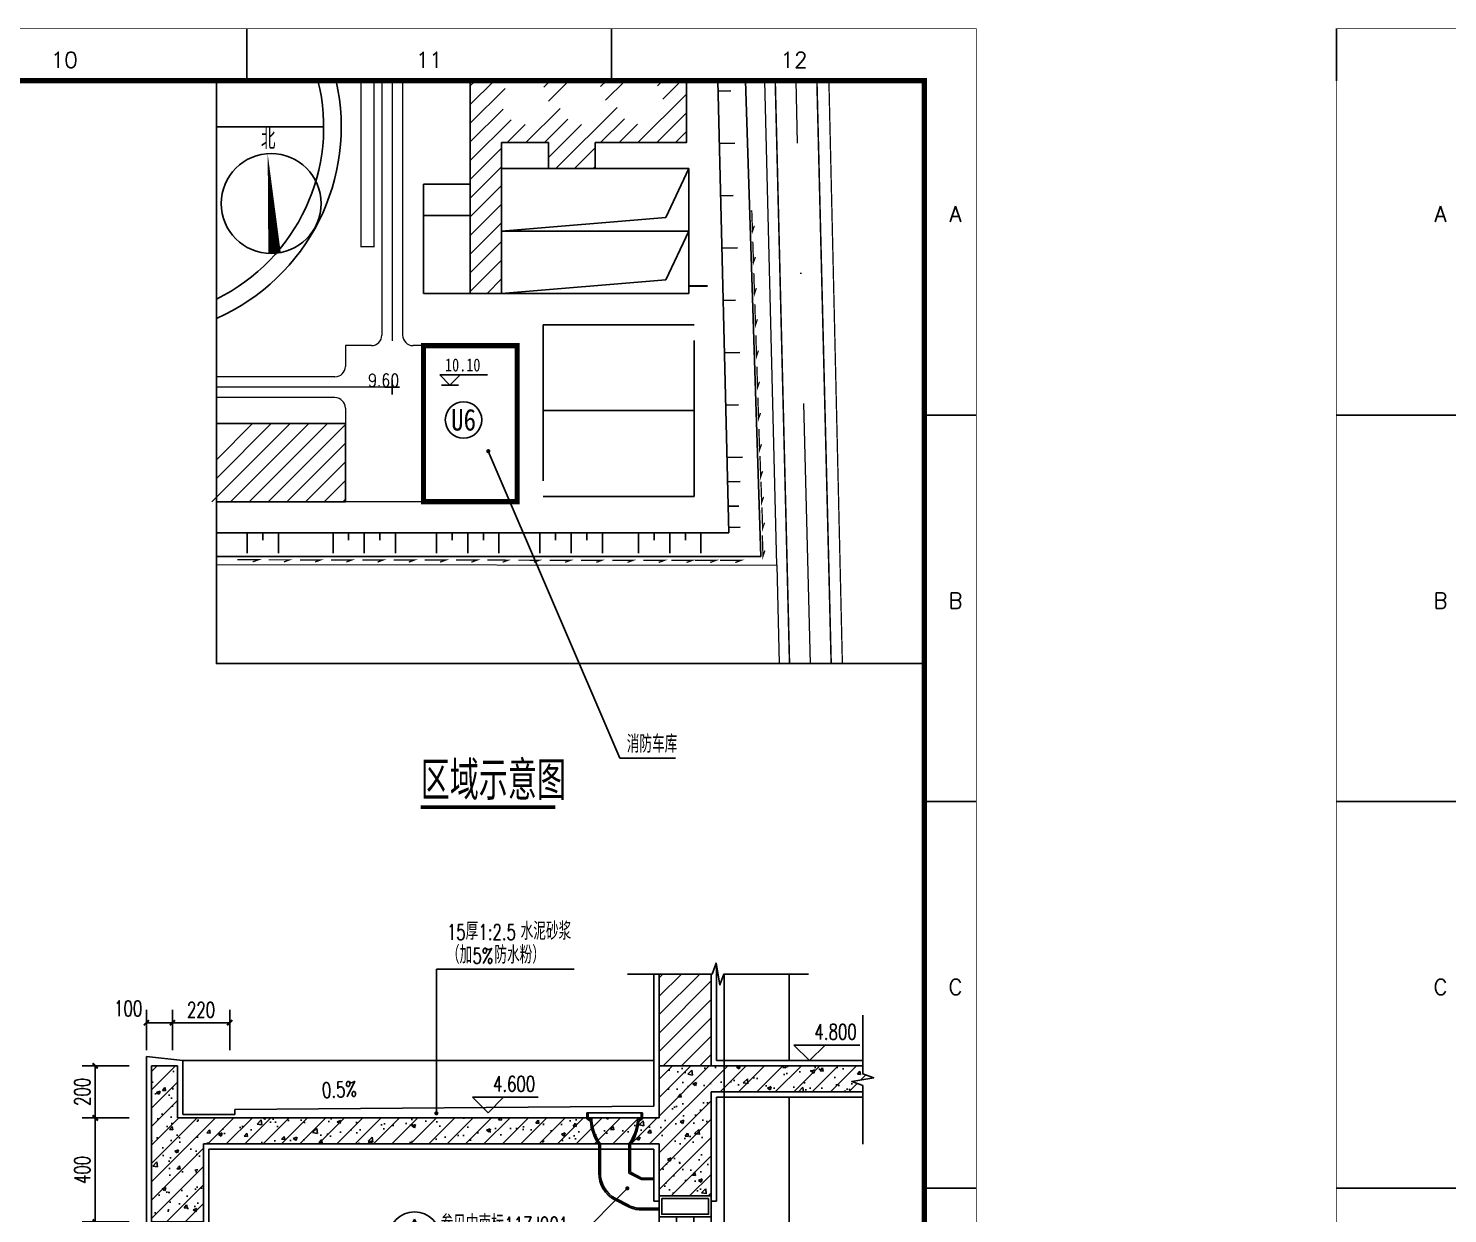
# Model space of a CAD drawing. Header units: millimetres. Extents: x 172649 to 472543, y 238332 to 449264.
# Drawn here: x 269292 to 296555, y 317555 to 340324 of the extents above; entities that cross this region are included whole.
import ezdxf
from ezdxf.enums import TextEntityAlignment as Align

# ---------------------------------------------------------------- set-up
doc = ezdxf.new("R2010")
doc.units = ezdxf.units.MM
doc.header["$LTSCALE"] = 1000
for name, pattern in [('CENTER', [2, 1.25, -0.25, 0.25, -0.25]), ('DASH', [0.35, 0.25, -0.1]), ('DASHDOT', [1, 0.5, -0.25, 0, -0.25]), ('PHANTOM', [12.5, 6.25, -1.25, 1.25, -1.25, 1.25, -1.25]), ('X5', [3, 2, -1])]:
    doc.linetypes.add(name, pattern=pattern)
for name, color, linetype in [('01', 7, 'Continuous'), ('AXIS', 3, 'Continuous'), ('AXIS_TEXT', 7, 'Continuous'), ('BM', 7, 'Continuous'), ('DIM_ELEV', 3, 'Continuous'), ('DIM_IDEN', 3, 'Continuous'), ('DIM_LEAD', 3, 'Continuous'), ('DIM_SYMB', 3, 'Continuous'), ('DOTE', 1, 'CENTER'), ('G-OWP', 6, 'Continuous'), ('PUB_DIM', 3, 'Continuous'), ('PUB_TEXT', 7, 'Continuous'), ('PUB_WALL', 8, 'Continuous'), ('S-室内标高', 7, 'Continuous'), ('WALL', 255, 'Continuous'), ('WINDOW', 2, 'Continuous'), ('WINDOW_TEXT', 7, 'Continuous'), ('Z-本期建构筑物', 4, 'Continuous'), ('放坡', 4, 'Continuous'), ('洁具', 8, 'Continuous'), ('铺地', 7, 'Continuous')]:
    doc.layers.add(name, color=color, linetype=linetype)
for name, color, linetype, lineweight in [('PP-COM', 7, 'Continuous', 0), ('ROAD-CENT', 7, 'CENTER', 0), ('road_mr', 2, 'Continuous', 0), ('Road_s标高', 23, 'Continuous', 0), ('Z-征地红线', 1, 'Continuous', 0), ('Z-综合管架', 25, 'Continuous', 0), ('z-说明', 7, 'Continuous', 0), ('排水暗管', 3, 'Continuous', 0), ('排水沟', 7, 'Continuous', 0), ('规划部门图', 1, 'Continuous', 0)]:
    doc.layers.add(name, color=color, linetype=linetype, lineweight=lineweight)
doc.styles.add('_TCH_AXIS', font='COMPLEX', dxfattribs={"bigfont": 'GBCBIG'})
doc.styles.add('_TCH_DIM', font='SIMPLEX', dxfattribs={"bigfont": 'GBCBIG'})
doc.styles.add('_TCH_DIM_T3', font='SIMPLEX', dxfattribs={"width": 0.705882, "bigfont": 'GBCBIG'})
doc.styles.add('_TCH_LABEL', font='COMPLEX', dxfattribs={"bigfont": 'GBCBIG'})
doc.styles.add('HT', font='SIMHEI.TTF')
doc.styles.add('HZ', font='geditxt.shx', dxfattribs={"width": 0.75, "bigfont": 'hzfs_1.shx'})
doc.styles.add('SIMPLEX', font='SIMPLEX.SHX')
doc.styles.get("Standard").update_dxf_attribs({"font": 'txt', "bigfont": 'gbcbig.shx'})
doc.styles.add('黑体', font='SIMHEI.TTF')
doc.dimstyles.new('_TCH_ARCH&&20', dxfattribs={"dimtxt": 59.5, "dimasz": 20, "dimexe": 50, "dimexo": 60, "dimgap": 20, "dimtad": 1, "dimdec": 0, "dimzin": 0, "dimdsep": 46, "dimtxsty": '_TCH_DIM_T3', "dimblk": 'ARCHTICK', "dimcen": 0.09, "dimclrt": 7, "dimazin": 2, "dimtfac": 1, "dimtdec": 0, "dimtix": 1, "dimtmove": 2, "dimatfit": 3, "dimfxl": 1, "dimtolj": 1, "dimtzin": 0, "dimarcsym": 0})
pattern_1 = [(45, (-248835.78, -353520.045), (-35.355339, 35.355339), []), (50, (-248835.78, -353520.04), (143.452037, -12.550427), [15, -165]), (355, (-248835.78, -353520.04), (-27.750267, 150.438427), [12, -132]), (100.4514, (-248823.83, -353521.09), (115.701876, 137.88791), [12.74804, -140.22842]), (46.1842, (-248835.78, -353480.04), (213.44821, -33.1038), [22.5, -247.5]), (96.6356, (-248818, -353482.8), (186.93254, 194.82357), [19.12206, -210.3426]), (351.1842, (-248835.78, -353480.04), (186.93239, 194.82372), [18, -198]), (21, (-248815.78, -353490.04), (119.38141, -80.523778), [15, -165]), (326, (-248815.78, -353490.04), (48.663066, 145.03001), [12, -132]), (71.4514, (-248805.83, -353496.76), (168.044526, 64.5061), [12.74804, -140.22842]), (37.5, (-248835.78, -353520.045), (2.431971, 66.578771), [0, -130.4, 0, -134, 0, -132.5]), (7.5, (-248835.78, -353520.045), (52.613907, 78.882342), [0, -76.4, 0, -127.4, 0, -50.5]), (327.5, (-248880.38, -353520.045), (106.764487, -4.5109743), [0, -50, 0, -156, 0, -207]), (317.5, (-248900.38, -353520.045), (116.637234, 20.020996), [0, -65, 0, -103.6, 0, -147])]

# ---------------------------------------------------------------- blocks, each defined once
blk = doc.blocks.new('pai')
at = {"layer": 'PP-COM', "color": 6, "const_width": 0.25}
blk.add_lwpolyline([(0, 0), (4, 0), (2.94, 0.4)], dxfattribs=at)
blk = doc.blocks.new('jzw-bh')
blk.add_circle((0, 0), 1.4)
at = {"style": 'SIMPLEX', "width": 0.8}
blk.add_attdef('JZW', text='', height=1, dxfattribs=at).set_placement((0, 0), align=Align.MIDDLE)
blk = doc.blocks.new('室内标高')
for p, q in [((1.94, -1.94), (0, 0)), ((0, 0), (9.14, 0)), ((0.32, -1.94), (3.57, -1.94)), ((3.89, 0), (1.94, -1.94))]:
    blk.add_line(p, q)
at = {"ltscale": 0.5, "style": 'HT', "width": 0.8}
blk.add_text('10.10', height=2.5, rotation=360, dxfattribs=at).set_placement((4.4, 0.66, -8.1), align=Align.CENTER)
blk = doc.blocks.new('GEDI_WK_A1')
at = {"color": 3}
for p, q in [((0, 584), (0, 594)), ((700.83, 584), (700.83, 594)), ((770.92, 584), (770.92, 594)), ((25, 519.75), (0, 519.75)), ((831, 519.75), (841, 519.75)), ((25, 445.5), (0, 445.5)), ((831, 445.5), (841, 445.5)), ((25, 371.25), (0, 371.25)), ((831, 371.25), (841, 371.25))]:
    blk.add_line(p, q, dxfattribs=at)
for points, const_width in [([(0, 0), (841, 0), (841, 594), (0, 594)], 0.1), ([(25, 10), (831, 10), (831, 584), (25, 584)], 1)]:
    blk.add_lwpolyline(points, close=True, dxfattribs=dict(at, const_width=const_width))
for s, p in [('10', (665.79, 588)), ('11', (735.88, 588)), ('12', (805.96, 588))]:
    blk.add_text(s, height=3, dxfattribs=at).set_placement(p, align=Align.MIDDLE)
for s, p in [('A', (20, 556.88)), ('A', (837, 556.88)), ('B', (20, 482.62)), ('B', (837, 482.62)), ('C', (20, 408.38)), ('C', (837, 408.38))]:
    blk.add_text(s, height=3, dxfattribs=at).set_placement(p, align=Align.CENTER)
blk = doc.blocks.new('_ArchTick')
at = {"color": 0, "linetype": 'ByBlock', "const_width": 0.4}
blk.add_lwpolyline([(-0.5, -0.5), (0.5, 0.5)], dxfattribs=at)
blk = doc.blocks.new('*D666')
at = {"layer": 'DEFPOINTS', "color": 0}
for p in [(301.1, 527.5), (2251.1, 527.5), (2251.1, 344.4)]:
    blk.add_point(p, dxfattribs=at)
at = {"layer": 'PUB_DIM', "color": 0, "lineweight": -2}
for p, q in [((301.1, 467.5), (301.1, 294.4)), ((2251.1, 467.5), (2251.1, 294.4)), ((301.1, 344.4), (2251.1, 344.4))]:
    blk.add_line(p, q, dxfattribs=at)
at = {"layer": 'PUB_DIM', "color": 0, "lineweight": -2, "xscale": 20, "yscale": 20, "zscale": 20, "rotation": 180}
blk.add_blockref('_ArchTick', (301.1, 344.4), dxfattribs=at)
at = {"layer": 'PUB_DIM', "color": 0, "lineweight": -2, "xscale": 20, "yscale": 20, "zscale": 20}
blk.add_blockref('_ArchTick', (2251.1, 344.4), dxfattribs=at)
at = {"layer": 'PUB_DIM', "color": 7, "insert": (1276.1, 394.1), "char_height": 59.5, "attachment_point": 5, "style": '_TCH_DIM_T3'}
blk.add_mtext('\\A1;1950', dxfattribs=at)
blk = doc.blocks.new('*D667')
at = {"layer": 'DEFPOINTS', "color": 0}
for p in [(2251.1, 527.5), (2501.1, 527.5), (2501.1, 344.4)]:
    blk.add_point(p, dxfattribs=at)
at = {"layer": 'PUB_DIM', "color": 0, "lineweight": -2}
for p, q in [((2251.1, 467.5), (2251.1, 294.4)), ((2501.1, 467.5), (2501.1, 294.4)), ((2251.1, 344.4), (2501.1, 344.4))]:
    blk.add_line(p, q, dxfattribs=at)
at = {"layer": 'PUB_DIM', "color": 0, "lineweight": -2, "xscale": 20, "yscale": 20, "zscale": 20, "rotation": 180}
blk.add_blockref('_ArchTick', (2251.1, 344.4), dxfattribs=at)
at = {"layer": 'PUB_DIM', "color": 0, "lineweight": -2, "xscale": 20, "yscale": 20, "zscale": 20}
blk.add_blockref('_ArchTick', (2501.1, 344.4), dxfattribs=at)
at = {"layer": 'PUB_DIM', "color": 7, "insert": (2376.1, 394.1), "char_height": 59.5, "attachment_point": 5, "style": '_TCH_DIM_T3'}
blk.add_mtext('\\A1;250', dxfattribs=at)
blk = doc.blocks.new('*D668')
at = {"layer": 'DEFPOINTS', "color": 0}
for p in [(381.1, 1555.3), (281.1, 1389.8), (381.1, 1389.8)]:
    blk.add_point(p, dxfattribs=at)
at = {"layer": 'PUB_DIM', "color": 0, "lineweight": -2}
for p, q in [((281.1, 1449.8), (281.1, 1605.3)), ((381.1, 1449.8), (381.1, 1605.3)), ((281.1, 1555.3), (381.1, 1555.3))]:
    blk.add_line(p, q, dxfattribs=at)
at = {"layer": 'PUB_DIM', "color": 0, "lineweight": -2, "xscale": 20, "yscale": 20, "zscale": 20, "rotation": 180}
blk.add_blockref('_ArchTick', (281.1, 1555.3), dxfattribs=at)
at = {"layer": 'PUB_DIM', "color": 0, "lineweight": -2, "xscale": 20, "yscale": 20, "zscale": 20}
blk.add_blockref('_ArchTick', (381.1, 1555.3), dxfattribs=at)
at = {"layer": 'PUB_DIM', "color": 7, "insert": (211.1, 1610.3), "char_height": 59.5, "attachment_point": 5, "style": '_TCH_DIM_T3'}
blk.add_mtext('\\A1;100', dxfattribs=at)
blk = doc.blocks.new('*D669')
at = {"layer": 'DEFPOINTS', "color": 0}
for p in [(601.1, 1555.3), (381.1, 1389.8), (601.1, 1389.8)]:
    blk.add_point(p, dxfattribs=at)
at = {"layer": 'PUB_DIM', "color": 0, "lineweight": -2}
for p, q in [((381.1, 1449.8), (381.1, 1605.3)), ((601.1, 1449.8), (601.1, 1605.3)), ((381.1, 1555.3), (601.1, 1555.3))]:
    blk.add_line(p, q, dxfattribs=at)
at = {"layer": 'PUB_DIM', "color": 0, "lineweight": -2, "xscale": 20, "yscale": 20, "zscale": 20, "rotation": 180}
blk.add_blockref('_ArchTick', (381.1, 1555.3), dxfattribs=at)
at = {"layer": 'PUB_DIM', "color": 0, "lineweight": -2, "xscale": 20, "yscale": 20, "zscale": 20}
blk.add_blockref('_ArchTick', (601.1, 1555.3), dxfattribs=at)
at = {"layer": 'PUB_DIM', "color": 7, "insert": (491.1, 1605), "char_height": 59.5, "attachment_point": 5, "style": '_TCH_DIM_T3'}
blk.add_mtext('\\A1;220', dxfattribs=at)
blk = doc.blocks.new('*D670')
at = {"layer": 'DEFPOINTS', "color": 0}
for p in [(84.8, 1189.8), (275.2, 1189.8), (275.2, 789.8)]:
    blk.add_point(p, dxfattribs=at)
at = {"layer": 'PUB_DIM', "color": 0, "lineweight": -2}
for p, q in [((215.2, 1189.8), (34.8, 1189.8)), ((84.8, 789.8), (84.8, 1189.8)), ((215.2, 789.8), (34.8, 789.8))]:
    blk.add_line(p, q, dxfattribs=at)
at = {"layer": 'PUB_DIM', "color": 0, "lineweight": -2, "xscale": 20, "yscale": 20, "zscale": 20}
for p, rotation in [((84.8, 1189.8), 90), ((84.8, 789.8), 270)]:
    blk.add_blockref('_ArchTick', p, dxfattribs=dict(at, rotation=rotation))
at = {"layer": 'PUB_DIM', "color": 7, "insert": (35, 989.8), "char_height": 59.5, "attachment_point": 5, "rotation": 90, "style": '_TCH_DIM_T3'}
blk.add_mtext('\\A1;400', dxfattribs=at)
blk = doc.blocks.new('*D671')
at = {"layer": 'DEFPOINTS', "color": 0}
for p in [(84.8, 1389.8), (275.2, 1389.8), (275.2, 1189.8)]:
    blk.add_point(p, dxfattribs=at)
at = {"layer": 'PUB_DIM', "color": 0, "lineweight": -2}
for p, q in [((215.2, 1389.8), (34.8, 1389.8)), ((84.8, 1189.8), (84.8, 1389.8)), ((215.2, 1189.8), (34.8, 1189.8))]:
    blk.add_line(p, q, dxfattribs=at)
at = {"layer": 'PUB_DIM', "color": 0, "lineweight": -2, "xscale": 20, "yscale": 20, "zscale": 20}
for p, rotation in [((84.8, 1389.8), 90), ((84.8, 1189.8), 270)]:
    blk.add_blockref('_ArchTick', p, dxfattribs=dict(at, rotation=rotation))
at = {"layer": 'PUB_DIM', "color": 7, "insert": (35, 1289.8), "char_height": 59.5, "attachment_point": 5, "rotation": 90, "style": '_TCH_DIM_T3'}
blk.add_mtext('\\A1;200', dxfattribs=at)
blk = doc.blocks.new('A$C271579C5')
at = {"layer": 'PUB_WALL'}
h = blk.add_hatch(dxfattribs=at)
h.set_pattern_fill('钢筋混凝土', color=256, scale=20, style=0)
h.set_pattern_definition(pattern_1)
h.paths.add_polyline_path([(501.1, 1089.8), (2251.1, 1089.8), (2251.1, 889.8), (2451.1, 889.8), (2451.1, 1289.8), (2501.1, 1289.8), (2501.1, 1389.8), (2451.1, 1389.8), (2251.1, 1389.8), (2251.1, 1189.8), (401.1, 1189.8), (401.1, 1389.8), (301.1, 1389.8), (301.1, 1189.8), (301.1, 789.8), (501.1, 789.8)])
h = blk.add_hatch(dxfattribs=at)
h.set_pattern_fill('钢筋混凝土', color=256, scale=20, style=0)
h.set_pattern_definition(pattern_1)
h.paths.add_polyline_path([(3033.3, 1289.8), (3033.3, 1314.2), (2991.3, 1329.4), (3075.3, 1344.3), (3033.3, 1359.2), (3033.3, 1389.8), (2501.1, 1389.8), (2501.1, 1289.8)])
at = {"layer": '洁具'}
h = blk.add_hatch(dxfattribs=at)
h.set_pattern_fill('普通砖', color=256, scale=20, style=0)
h.set_pattern_definition([(45, (-248835.78, -353484.143), (-35.355353, 35.355353), [])])
h.paths.add_polyline_path([(2451.1, 1742.6), (2251.1, 1742.6), (2251.1, 1389.8), (2451.1, 1389.8)])
at = {"layer": 'AXIS'}
blk.add_line((2501.1, 384), (2501.1, 160), dxfattribs=at)
blk.add_circle((2501.1, 80), 80, dxfattribs=at)
at = {"layer": 'DIM_ELEV'}
for p, q in [((2829, 1409.8), (2769, 1469.8)), ((2769, 1469.8), (3022.2, 1469.8)), ((2829, 1409.8), (2889, 1469.8)), ((1593.7, 1209.8), (1533.7, 1269.8)), ((1533.7, 1269.8), (1786.9, 1269.8)), ((1593.7, 1209.8), (1653.7, 1269.8))]:
    blk.add_line(p, q, dxfattribs=at)
at = {"layer": 'DIM_IDEN'}
blk.add_line((1411.2, 728.5), (1211.2, 728.5), dxfattribs=at)
blk.add_circle((1311.2, 728.5), 100, dxfattribs=at)
at = {"layer": 'DIM_LEAD'}
for p, q in [((1395.4, 1207.5), (1395.4, 1761.8)), ((1395.4, 1761.8), (1924.7, 1761.8)), ((2128.8, 919.1), (1940.5, 728.5)), ((1940.5, 728.5), (1411.2, 728.5))]:
    blk.add_line(p, q, dxfattribs=at)
at = {"layer": 'DIM_LEAD', "const_width": 8}
for points in [[(1395.4, 1203.5, 1), (1395.4, 1211.5, 1)], [(2131.6, 922, 1), (2126, 916.3, 1)]]:
    blk.add_lwpolyline(points, format="xyb", close=True, dxfattribs=at)
at = {"layer": 'DIM_SYMB'}
for points in [[(2130, 1742.6), (2454.7, 1742.6), (2470, 1784.6), (2484.8, 1700.6), (2499.7, 1742.6), (2824.5, 1742.6)], [(3033.3, 1089.2), (3033.3, 1314.2), (2991.3, 1329.4), (3075.3, 1344.3), (3033.3, 1359.2), (3033.3, 1584.2)], [(2147.4, 542), (2479.6, 542), (2494.9, 584), (2509.7, 500), (2524.6, 542), (2856.8, 542)]]:
    blk.add_lwpolyline(points, dxfattribs=at)
blk.add_lwpolyline([(1188.9, 1255.5, 0, 0, 0), (922.6, 1243.4, 16, 0, 0), (862.6, 1240.6, 0, 0, 0)], format="xyseb", dxfattribs=at)
at = {"layer": 'DOTE', "linetype": 'ByBlock'}
blk.add_line((2501.1, 1742.6), (2501.1, 342.2), dxfattribs=at)
at = {"layer": 'PUB_WALL'}
for p, q in [((1972.9, 1209.8), (1972.9, 1186.7)), ((1972.9, 1209.8), (2187.4, 1209.8)), ((1978.9, 1209.8), (1978.9, 1189.8)), ((2181.4, 1209.8), (2181.4, 1189.8)), ((2187.4, 1209.8), (2187.4, 1186.7)), ((1972.9, 1186.7), (1986.8, 1177.2)), ((1978.9, 1189.8), (1992.5, 1180.6)), ((2181.4, 1189.8), (2167.9, 1180.6)), ((2187.4, 1186.7), (2173.6, 1177.2)), ((2019.2, 1088), (2019.2, 977.6)), ((2025.2, 1089.8), (2025.2, 977.6)), ((2135.2, 1089.8), (2135.2, 977.6)), ((2141.2, 1088), (2141.2, 981.2)), ((2135.2, 977.6), (2182.8, 952.6)), ((2135.2, 977.6), (2182.8, 952.6)), ((2141.2, 981.2), (2184.3, 958.6)), ((2182.8, 952.6), (2231.1, 952.6)), ((2184.3, 958.6), (2231.1, 958.6)), ((2081.4, 874.8), (2130.3, 849.2)), ((2084.2, 880.1), (2131.8, 855.2)), ((2181.4, 836.6), (2251.1, 836.6)), ((2182.8, 842.6), (2251.1, 842.6))]:
    blk.add_line(p, q, dxfattribs=at)
for centre, radius, start, end in [((2172.6, 1194.2), 186.6, 185.2188, 214.6959), ((2172.6, 1194.2), 180.6, 184.3283, 215.2861), ((1987.7, 1194.2), 180.6, 324.7139, 355.6717), ((1987.7, 1194.2), 186.6, 325.3041, 354.7812), ((2135.2, 977.6), 116, 180, 242.3697), ((2135.2, 977.6), 110, 180, 242.3697), ((2181.4, 946.6), 110, 242.3697, 270), ((2182.8, 952.6), 110, 242.3697, 270)]:
    blk.add_arc(centre, radius, start, end, dxfattribs=at)
at = {"layer": 'WALL'}
for p, q in [((2251.1, 1742.6), (2251.1, 1189.8)), ((2451.1, 1742.6), (2451.1, 1389.8)), ((301.1, 1189.8), (301.1, 1389.8)), ((301.1, 1389.8), (401.1, 1389.8)), ((401.1, 1389.8), (401.1, 1189.8)), ((2251.1, 1389.8), (2451.1, 1389.8)), ((2451.1, 1389.8), (3033.3, 1389.8)), ((2451.1, 1289.8), (2451.1, 889.8)), ((2451.1, 1289.8), (3033.3, 1289.8)), ((301.1, 1189.8), (301.1, 789.8)), ((401.1, 1189.8), (2251.1, 1189.8)), ((501.1, 1089.8), (2251.1, 1089.8)), ((501.1, 789.8), (501.1, 1089.8)), ((2251.1, 1089.8), (2251.1, 889.8)), ((2251.1, 889.8), (2451.1, 889.8)), ((301.1, 789.8), (501.1, 789.8))]:
    blk.add_line(p, q, dxfattribs=at)
at = {"layer": 'WINDOW'}
for p, q in [((2251.1, 809.8), (2451.1, 809.8)), ((2251.1, 809.8), (2251.1, 542)), ((2318.1, 809.8), (2318.1, 542)), ((2384.1, 809.8), (2384.1, 542)), ((2451.1, 809.8), (2451.1, 542))]:
    blk.add_line(p, q, dxfattribs=at)
for points in [[(2451.1, 889.8), (2251.1, 889.8), (2251.1, 809.8), (2451.1, 809.8)], [(2441.1, 879.8), (2261.1, 879.8), (2261.1, 819.8), (2441.1, 819.8)]]:
    blk.add_lwpolyline(points, close=True, dxfattribs=at)
at = {"layer": 'WINDOW_TEXT'}
blk.add_line((2251.1, 889.8), (2251.1, 809.8), dxfattribs=at)
at = {"layer": '洁具'}
for p, q in [((2471.1, 1778.6), (2471.1, 1409.8)), ((2231.1, 1742.6), (2231.1, 1235.4)), ((2751.1, 1742.6), (2751.1, 1409.8)), ((421.1, 1409.8), (281.1, 1425.3)), ((281.1, 1425.3), (281.1, 1189.8)), ((421.1, 1409.8), (2231.1, 1409.8)), ((421.1, 1202.4), (421.1, 1409.8)), ((3033.3, 1409.8), (2471.1, 1409.8)), ((2471.1, 869.8), (2471.1, 1269.8)), ((2471.1, 1269.8), (3033.3, 1269.8)), ((2751.1, 1269.8), (2751.1, 542)), ((621.1, 1202.4), (421.1, 1202.4)), ((2231.1, 1235.4), (621.1, 1222.3)), ((621.1, 1202.4), (621.1, 1222.3)), ((281.1, 1189.8), (281.1, 769.8)), ((521.1, 769.8), (521.1, 1069.8)), ((521.1, 1069.8), (2231.1, 1069.8)), ((2231.1, 1069.8), (2231.1, 869.8)), ((2451.1, 889.8), (2451.1, 809.8)), ((2231.1, 869.8), (2251.1, 869.8)), ((2451.1, 869.8), (2471.1, 869.8)), ((281.1, 769.8), (521.1, 769.8))]:
    blk.add_line(p, q, dxfattribs=at)
at = {"layer": 'AXIS_TEXT', "style": '_TCH_AXIS', "width": 1.166667}
blk.add_text('A', height=90.5, dxfattribs=at).set_placement((2455.8, 34.7), (2546.3, 34.7), align=Align.FIT)
at = {"layer": 'PUB_TEXT', "style": '_TCH_DIM', "width": 0.705882}
for s, p in [('15', (1435.6, 1873.8)), ('1:2.5', (1556.8, 1873.8)), ('5%', (1533.9, 1782.8)), ('4.800', (2848.2, 1490.8)), ('4.600', (1612.9, 1290.8)), ('11ZJ901', (1656.9, 749.5))]:
    blk.add_text(s, height=59.5, dxfattribs=at).set_placement(p)
at = {"layer": 'PUB_TEXT', "style": '_TCH_DIM'}
for s, height, p in [('厚', 67.5, (1507.6, 1873.8)), ('水泥砂浆', 67.52, (1718.8, 1873.8)), ('（加', 67.52, (1435.6, 1782.8)), ('防水粉）', 67.52, (1617.9, 1782.8)), ('参见中南标', 67.52, (1411.2, 749.5))]:
    blk.add_text(s, height=height, dxfattribs=at).set_placement(p)
at = {"layer": 'PUB_TEXT', "style": '_TCH_DIM', "width": 0.705882}
blk.add_text('0.5%%%', height=59.5, rotation=2.6058, dxfattribs=at).set_placement((956.9, 1266))
at = {"layer": 'PUB_TEXT', "style": '_TCH_LABEL'}
for s, width, p, p2 in [('A', 1.458333, (1271, 736.5), (1351.5, 736.5)), ('21', 0.905172, (1271, 656), (1351.5, 656))]:
    blk.add_text(s, height=64.4, dxfattribs=dict(at, width=width)).set_placement(p, p2, align=Align.FIT)
at = {"layer": 'PUB_DIM'}
dim = blk.add_linear_dim(base=(381.1, 1555.3), p1=(281.1, 1389.8), p2=(381.1, 1389.8), angle=0, text='100', dimstyle='_TCH_ARCH&&20', dxfattribs=at)
dim.commit()
dim.dimension.update_dxf_attribs({"geometry": '*D668', "text_midpoint": (211.1, 1610.3), "dimtype": 161})
for p1, p2, distance, text, picture, middle in [((381.1, 1389.8), (601.1, 1389.8), 165.4, '220', '*D669', (491.1, 1605)), ((275.2, 1189.8), (275.2, 1389.8), 190.4, '200', '*D671', (35, 1289.8)), ((275.2, 789.8), (275.2, 1189.8), 190.4, '400', '*D670', (35, 989.8)), ((301.1, 527.5), (2251.1, 527.5), -183.1, '1950', '*D666', (1276.1, 394.1)), ((2251.1, 527.5), (2501.1, 527.5), -183.1, '250', '*D667', (2376.1, 394.1))]:
    dim = blk.add_aligned_dim(p1=p1, p2=p2, distance=distance, text=text, dimstyle='_TCH_ARCH&&20', dxfattribs=at)
    dim.commit()
    dim.dimension.update_dxf_attribs({"geometry": picture, "text_midpoint": middle})

msp = doc.modelspace()

# ---------------------------------------------------------------- hatches: boundary and pattern name
at = {"layer": '铺地'}
h = msp.add_hatch(dxfattribs=at)
h.set_pattern_fill('ANSI31', color=256, scale=80, style=0)
h.set_pattern_definition([(45, (25881.32, 173530.84), (-179.60512, 179.60512), [])])
edge = h.paths.add_edge_path(flags=16)
edge.add_arc((281031.3, 338930.8), 450, 0, 360)
edge = h.paths.add_edge_path(flags=16)
edge.add_arc((279931.3, 338930.8), 450, 0, 360)
edge = h.paths.add_edge_path(flags=16)
edge.add_arc((278831.3, 338930.8), 450, 0, 360)
h.paths.add_polyline_path([(281932.2, 339319.4), (277781.3, 339319.4), (277781.3, 335230.8), (278381.3, 335230.8), (278381.3, 338130.8), (279281.3, 338130.8), (279281.3, 337630.8), (280181.3, 337630.8), (280181.3, 338130.8), (281932.2, 338130.8)])

# ---------------------------------------------------------------- linework, layer by layer
for p, q in [((281981.3, 337630.8), (281535.5, 336692.4)), ((281535.5, 336692.4), (278381.3, 336430.8)), ((281981.3, 336430.8), (281535.5, 335492.4)), ((281535.5, 335492.4), (278381.3, 335230.8))]:
    msp.add_line(p, q)
at = {"color": 37, "linetype": 'DASH', "ltscale": 12}
for p, q in [((282081.3, 334630.8), (279181.3, 334630.8)), ((279181.3, 334630.8), (279181.3, 331330.8)), ((282081.3, 331330.8), (282081.3, 334630.8)), ((279181.3, 332980.8), (282081.3, 332980.8)), ((279181.3, 331330.8), (282081.3, 331330.8))]:
    msp.add_line(p, q, dxfattribs=at)
at = {"layer": '01'}
msp.add_lwpolyline([(286503, 328121.7), (272903.9, 328121.7), (272903.9, 339319.4), (286503, 339319.4)], close=True, dxfattribs=at)
at = {"layer": 'DIM_LEAD'}
for p, q in [((278126.3, 332201.6), (280655.2, 326305.1)), ((280655.2, 326305.1), (281725.3, 326305.1))]:
    msp.add_line(p, q, dxfattribs=at)
at = {"layer": 'DIM_LEAD', "const_width": 40}
msp.add_lwpolyline([(278118.4, 332220, 1), (278134.2, 332183.2, 1)], format="xyb", close=True, dxfattribs=at)
at = {"layer": 'DIM_SYMB'}
msp.add_lwpolyline([(274020.7, 336001.6, 240, 0, 0), (273889, 337917.1, 0, 0, 0)], format="xyseb", dxfattribs=at)
at = {"layer": 'DIM_SYMB', "const_width": 70}
msp.add_lwpolyline([(276828.1, 325362), (279415.3, 325362)], dxfattribs=at)
at = {"layer": 'DIM_SYMB'}
msp.add_circle((273954.9, 336959.4), 960, dxfattribs=at)
at = {"layer": 'G-OWP', "const_width": 35}
msp.add_lwpolyline([(282341.5, 335374.2), (281981.3, 335374.2)], dxfattribs=at)
at = {"layer": 'PP-COM', "linetype": 'DASHDOT', "ltscale": 10}
msp.add_line((284313.2, 328121.7), (284039, 339319.4), dxfattribs=at)
at = {"layer": 'PP-COM', "color": 1, "const_width": 30}
for points in [[(283638.9, 339319.4), (283913, 328121.7)], [(284713.3, 328121.7), (284439.1, 339319.4)]]:
    msp.add_lwpolyline(points, dxfattribs=at)
at = {"layer": 'ROAD-CENT', "linetype": 'DASHDOT', "ltscale": 10}
for p, q in [((276281.3, 339319.4), (276281.3, 333430.8)), ((276281.3, 333430.8), (272903.9, 333430.8))]:
    msp.add_line(p, q, dxfattribs=at)
at = {"layer": 'road_mr'}
for p, q in [((276081.3, 339319.4), (276081.3, 334430.8)), ((276481.3, 339319.4), (276481.3, 334430.8)), ((275881.3, 334230.8), (275381.3, 334230.8)), ((275381.3, 334230.8), (275381.3, 333830.8)), ((276881.3, 334230.8), (276681.3, 334230.8)), ((275181.3, 333630.8), (272903.9, 333630.8)), ((275181.3, 333230.8), (272903.9, 333230.8)), ((275381.3, 333030.8), (275381.3, 332730.8)), ((275381.3, 331230.8), (275381.3, 332730.8)), ((276881.3, 331230.8), (275381.3, 331230.8))]:
    msp.add_line(p, q, dxfattribs=at)
for centre, start, end in [((275881.3, 334430.8), 270, 0), ((276681.3, 334430.8), 180, 270), ((276681.3, 334430.8), 180, 270), ((275181.3, 333830.8), 270, 0), ((275181.3, 333030.8), 0, 90)]:
    msp.add_arc(centre, 200, start, end, dxfattribs=at)
at = {"layer": 'Road_s标高', "const_width": 30}
for points in [[(276137.3, 333430.8), (276425.3, 333430.8)], [(276137.3, 333430.8), (276425.3, 333430.8)], [(276281.3, 333286.8), (276281.3, 333574.8)], [(276281.3, 333286.8), (276281.3, 333574.8)]]:
    msp.add_lwpolyline(points, dxfattribs=at)
at = {"layer": 'Z-征地红线', "linetype": 'PHANTOM', "ltscale": 10}
msp.add_lwpolyline([(272903.9, 330023.2), (283666.7, 330010.9), (283438.8, 339319.4)], dxfattribs=at)
at = {"layer": 'Z-本期建构筑物', "color": 7, "linetype": 'DASHDOT', "ltscale": 10}
msp.add_line((274964.1, 338430.8), (272903.9, 338430.8), dxfattribs=at)
msp.add_line((274964.1, 338430.8), (272903.9, 338430.8), dxfattribs=at)
at = {"layer": 'Z-本期建构筑物'}
for p, q in [((281981.3, 337630.8), (278381.3, 337630.8)), ((278381.3, 337630.8), (278381.3, 336430.8)), ((281981.3, 336430.8), (281981.3, 337630.8)), ((276881.3, 337330.8), (277781.3, 337330.8)), ((276881.3, 336730.8), (276881.3, 337330.8)), ((277781.3, 337330.8), (277781.3, 336730.8)), ((277781.3, 336730.8), (276881.3, 336730.8)), ((277781.3, 336730.8), (276881.3, 336730.8)), ((276881.3, 336730.8), (276881.3, 335230.8)), ((277781.3, 335230.8), (277781.3, 336730.8)), ((278381.3, 336430.8), (278381.3, 335230.8)), ((281981.3, 336430.8), (278381.3, 336430.8)), ((278381.3, 336430.8), (281981.3, 336430.8)), ((281981.3, 335230.8), (281981.3, 336430.8)), ((276881.3, 335230.8), (277781.3, 335230.8)), ((278381.3, 335230.8), (281981.3, 335230.8)), ((275381.3, 332730.8), (272903.9, 332730.8)), ((275381.3, 331230.8), (275381.3, 332730.8)), ((272903.9, 331230.8), (275381.3, 331230.8))]:
    msp.add_line(p, q, dxfattribs=at)
at = {"layer": 'Z-本期建构筑物', "const_width": 100}
msp.add_lwpolyline([(276881.3, 334230.8), (276881.3, 331230.8), (278681.3, 331230.8), (278681.3, 334230.8)], close=True, dxfattribs=at)
at = {"layer": 'Z-本期建构筑物', "ltscale": 10}
msp.add_arc((271281.3, 338430.8), 4019.9, 293.80601, 12.77024, dxfattribs=at)
at = {"layer": 'Z-本期建构筑物'}
msp.add_arc((271281.3, 338430.8), 3682.8, 296.1414, 13.96178, dxfattribs=at)
msp.add_arc((271281.3, 338430.8), 3682.8, 296.1414, 13.96178, dxfattribs=at)
msp.add_arc((271281.3, 338430.8), 3682.8, 296.1414, 13.96178, dxfattribs=at)
msp.add_arc((271281.3, 338430.8), 3682.8, 296.1414, 13.96178, dxfattribs=at)
at = {"layer": 'Z-综合管架', "const_width": 30}
msp.add_lwpolyline([(275681.3, 339319.4), (275681.3, 336130.8), (275931.3, 336130.8), (275931.3, 339319.4)], dxfattribs=at)
at = {"layer": '排水暗管', "color": 4, "linetype": 'X5', "const_width": 25}
msp.add_lwpolyline([(284669.5, 339319.4), (284928.3, 328121.7)], dxfattribs=at)
at = {"layer": '放坡'}
for p, q in [((282746.1, 330631.7), (282533.4, 339319.4)), ((283361, 330181.7), (283064.7, 339319.4)), ((282538.4, 339117.9), (282783.5, 339124)), ((282563, 338112.2), (282862.9, 338119.6)), ((282563, 338112.2), (282862.9, 338119.6)), ((282587.6, 337106.4), (282828.3, 337112.4)), ((282612.2, 336100.7), (282912.1, 336108.1)), ((282612.2, 336100.7), (282912.1, 336108.1)), ((282636.9, 335094.9), (282878.3, 335100.9)), ((282661.5, 334089.2), (282961.4, 334096.6)), ((282661.5, 334089.2), (282961.4, 334096.6)), ((282686.1, 333083.4), (282930.8, 333089.5)), ((282710.7, 332077.7), (283010.6, 332085.1)), ((282710.7, 332077.7), (283010.6, 332085.1)), ((282722.2, 331610.4), (282968, 331616.5)), ((282733.6, 331142.9), (282940.6, 331147.5)), ((282733.6, 331142.9), (282940.6, 331147.5)), ((282743.6, 330734.1), (282964.8, 330739.2)), ((282743.6, 330734.1), (282964.8, 330739.2)), ((272903.9, 330631.7), (282746.1, 330631.7)), ((273496.1, 330241.8), (273496.1, 330641.8)), ((273796.1, 330491.8), (273796.1, 330641.8)), ((274096.1, 330241.8), (274096.1, 330641.8)), ((275144.3, 330241.8), (275144.3, 330641.8)), ((275444.3, 330491.8), (275444.3, 330641.8)), ((275744.3, 330241.8), (275744.3, 330641.8)), ((276044.3, 330491.8), (276044.3, 330641.8)), ((276344.3, 330241.8), (276344.3, 330641.8)), ((277132.1, 330241.8), (277132.1, 330641.8)), ((277432.1, 330491.8), (277432.1, 330641.8)), ((277732.1, 330241.8), (277732.1, 330641.8)), ((278032.1, 330491.8), (278032.1, 330641.8)), ((278332.1, 330241.8), (278332.1, 330641.8)), ((279118, 330241.8), (279118, 330641.8)), ((279418, 330491.8), (279418, 330641.8)), ((279718, 330241.8), (279718, 330641.8)), ((280018, 330491.8), (280018, 330641.8)), ((280318, 330241.8), (280318, 330641.8)), ((281012.1, 330241.8), (281012.1, 330641.8)), ((281312.1, 330491.8), (281312.1, 330641.8)), ((281612.1, 330241.8), (281612.1, 330641.8)), ((281912.1, 330491.8), (281912.1, 330641.8)), ((282212.1, 330241.8), (282212.1, 330641.8))]:
    msp.add_line(p, q, dxfattribs=at)
msp.add_lwpolyline([(272903.9, 330181.7), (283361, 330181.7)], dxfattribs=at)
at = {"layer": '规划部门图', "color": 7, "linetype": 'ByBlock'}
msp.add_line((283666.7, 330010.9), (283713, 328121.7), dxfattribs=at)
at = {"layer": '铺地', "color": 7}
for p, q in [((272817.7, 331230.8), (274317.7, 332730.8)), ((272903.9, 332035.5), (273599.3, 332730.8)), ((272903.9, 331676.3), (273958.5, 332730.8)), ((273176.9, 331230.8), (274676.9, 332730.8)), ((273536.1, 331230.8), (275036.1, 332730.8)), ((273895.3, 331230.8), (275381.3, 332716.8)), ((274254.5, 331230.8), (275381.3, 332357.6)), ((274613.7, 331230.8), (275381.3, 331998.4)), ((274973, 331230.8), (275381.3, 331639.2)), ((275332.2, 331230.8), (275381.3, 331280))]:
    msp.add_line(p, q, dxfattribs=at)
at = {"layer": '铺地'}
msp.add_lwpolyline([(281932.2, 339319.4), (281932.2, 338130.8), (280181.3, 338130.8), (280181.3, 337630.8), (279281.3, 337630.8), (279281.3, 338130.8), (278381.3, 338130.8), (278381.3, 335230.8), (277781.3, 335230.8), (277781.3, 339319.4)], dxfattribs=at)

# ---------------------------------------------------------------- block references
at = {"xscale": 100, "yscale": 100, "zscale": 100}
for p in [(203403, 280919.4), (294417.3, 280919.4)]:
    msp.add_blockref('GEDI_WK_A1', p, dxfattribs=at)
at = {"layer": 'BM'}
ref = msp.add_blockref('jzw-bh', (277651.1, 332802.8), dxfattribs=dict(at, xscale=250.0000000000692, yscale=250, zscale=250, rotation=359.9999573616903))
ref.add_attrib('JZW', 'U6', dxfattribs={"layer": '0', "height": 416.67, "style": '黑体', "width": 0.85}).set_placement((277651.1, 332802.8), align=Align.MIDDLE)
at = {"layer": 'S-室内标高', "xscale": 100, "yscale": 100, "zscale": 100}
msp.add_blockref('室内标高', (277195.2, 333667.4), dxfattribs=at)
at = {"layer": 'WINDOW_TEXT', "xscale": 5, "yscale": 5, "zscale": 5}
msp.add_blockref('A$C271579C5', (270153.1, 313444.9), dxfattribs=at)
at = {"layer": '排水沟', "color": 1, "yscale": 100, "zscale": 100}
for p, xscale, rotation in [((283187.9, 336826.4, 980), 99.99999999879319, 271.8685932861556), ((283207.5, 336226.7, 980), 99.99999999879319, 271.8685932861556), ((283227, 335627, 980), 99.99999999879319, 271.8685932861556), ((283246.6, 335027.3, 980), 99.99999999879319, 271.8685932861556), ((283266.2, 334427.7, 980), 99.99999999879319, 271.8685932861556), ((283285.7, 333828, 980), 99.99999999879319, 271.8685932861556), ((283305.3, 333228.3, 980), 99.99999999879319, 271.8685932861556), ((283324.9, 332628.6, 980), 99.99999999879319, 271.8685932861556), ((283346.1, 332109.6, 980), 99.99999999879319, 271.8685932861556), ((283364.8, 331618.2, 980), 99.99999999879319, 271.8685932861556), ((283383.6, 331120.7, 980), 99.99999999879319, 271.8685932861556), ((283390.5, 330586.2, 980), 99.99999999879319, 271.8685932861556), ((273306.4, 330115.7, 980), -100.0000000008879, 179.9218578091942), ((273906.4, 330114.9, 980), -100.0000000008879, 179.9218578091942), ((274506.4, 330114, 980), -100.0000000008879, 179.9218578091942), ((275106.4, 330113.2, 980), -100.0000000008879, 179.9218578091942), ((275706.4, 330112.4, 980), -100.0000000008879, 179.9218578091942), ((276306.4, 330111.6, 980), -100.0000000008879, 179.9218578091942), ((276906.4, 330110.8, 980), -100.0000000008879, 179.9218578091942), ((277506.4, 330109.9, 980), -100.0000000008879, 179.9218578091942), ((278106.4, 330109.1, 980), -100.0000000008879, 179.9218578091942), ((278706.4, 330108.3, 980), -100.0000000008879, 179.9218578091942), ((279306.4, 330107.5, 980), -100.0000000008879, 179.9218578091942), ((279906.4, 330106.7, 980), -100.0000000008879, 179.9218578091942), ((280506.4, 330105.9, 980), -100.0000000008879, 179.9218578091942), ((281106.4, 330105, 980), -100.0000000008879, 179.9218578091942), ((281641.9, 330104.3, 980), -100.0000000008879, 179.9218578091942), ((282095.1, 330103.7, 980), -100.0000000008879, 179.9218578091942), ((282575.7, 330103, 980), -100.0000000008879, 179.9218578091942)]:
    msp.add_blockref('pai', p, dxfattribs=dict(at, xscale=xscale, rotation=rotation))

# ---------------------------------------------------------------- texts
at = {"layer": 'DIM_SYMB', "color": 7, "style": '_TCH_DIM'}
msp.add_text('北', height=385.8, dxfattribs=at).set_placement((273759.5, 338001.3))
at = {"layer": 'PUB_TEXT', "style": '_TCH_DIM'}
msp.add_text('消防车库', height=337.59, dxfattribs=at).set_placement((280787, 326410.1))
at = {"layer": 'PUB_TEXT', "style": 'HZ', "width": 0.75}
msp.add_text('区域示意图', height=744.09, dxfattribs=at).set_placement((276828.1, 325502))
at = {"layer": 'z-说明', "style": 'HZ', "width": 0.8}
msp.add_text('9.60', height=250, dxfattribs=at).set_placement((275816.3, 333438.5, 460.2))
msp.add_text('9.60', height=250, dxfattribs=at).set_placement((275816.3, 333438.5, 460.2))

doc.saveas('drawing.dxf')
